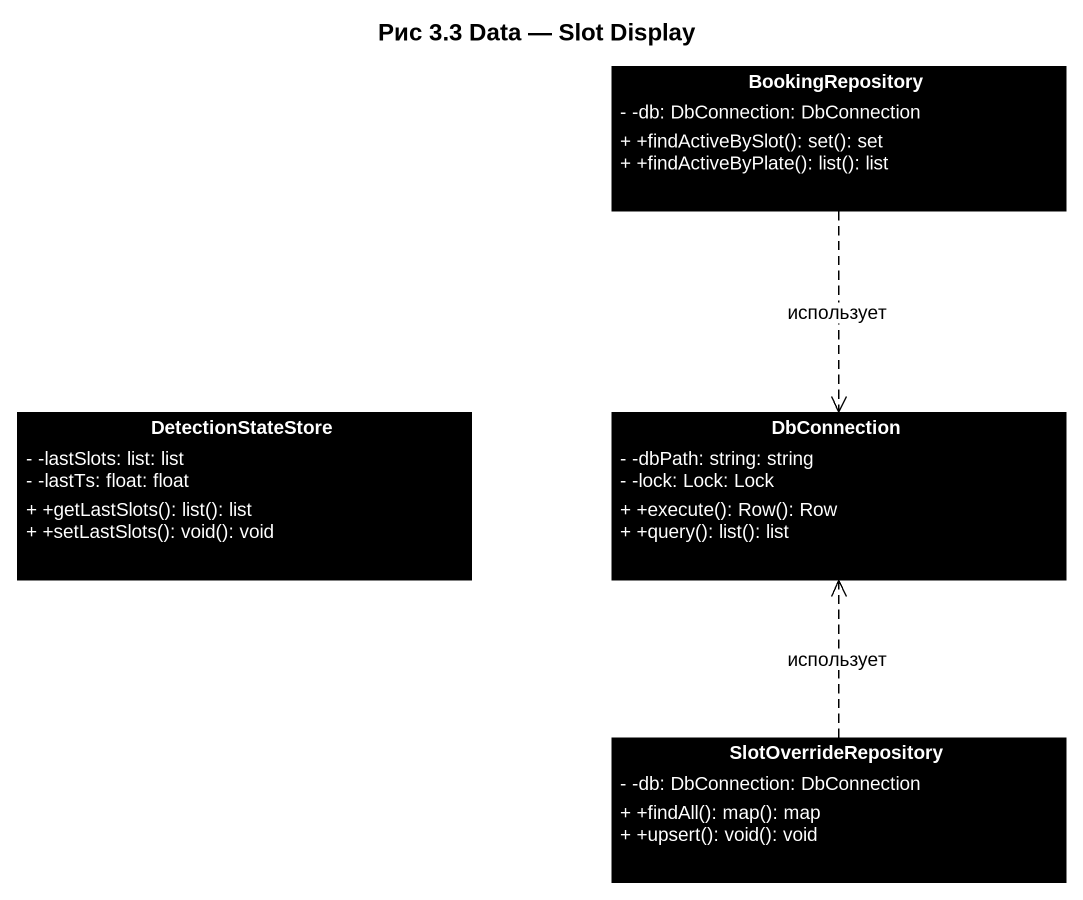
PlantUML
@startuml
title Рис 3.3 Data — Slot Display
hide circle
hide empty members
skinparam classAttributeIconSize 0
class BookingRepository #000000 {
  - -db: DbConnection: DbConnection
  + +findActiveBySlot(): set(): set
  + +findActiveByPlate(): list(): list
}
class DetectionStateStore #000000 {
  - -lastSlots: list: list
  - -lastTs: float: float
  + +getLastSlots(): list(): list
  + +setLastSlots(): void(): void
}
class DbConnection #000000 {
  - -dbPath: string: string
  - -lock: Lock: Lock
  + +execute(): Row(): Row
  + +query(): list(): list
}
class SlotOverrideRepository #000000 {
  - -db: DbConnection: DbConnection
  + +findAll(): map(): map
  + +upsert(): void(): void
}
BookingRepository ..> DbConnection : использует
SlotOverrideRepository .up.> DbConnection : использует
@enduml
